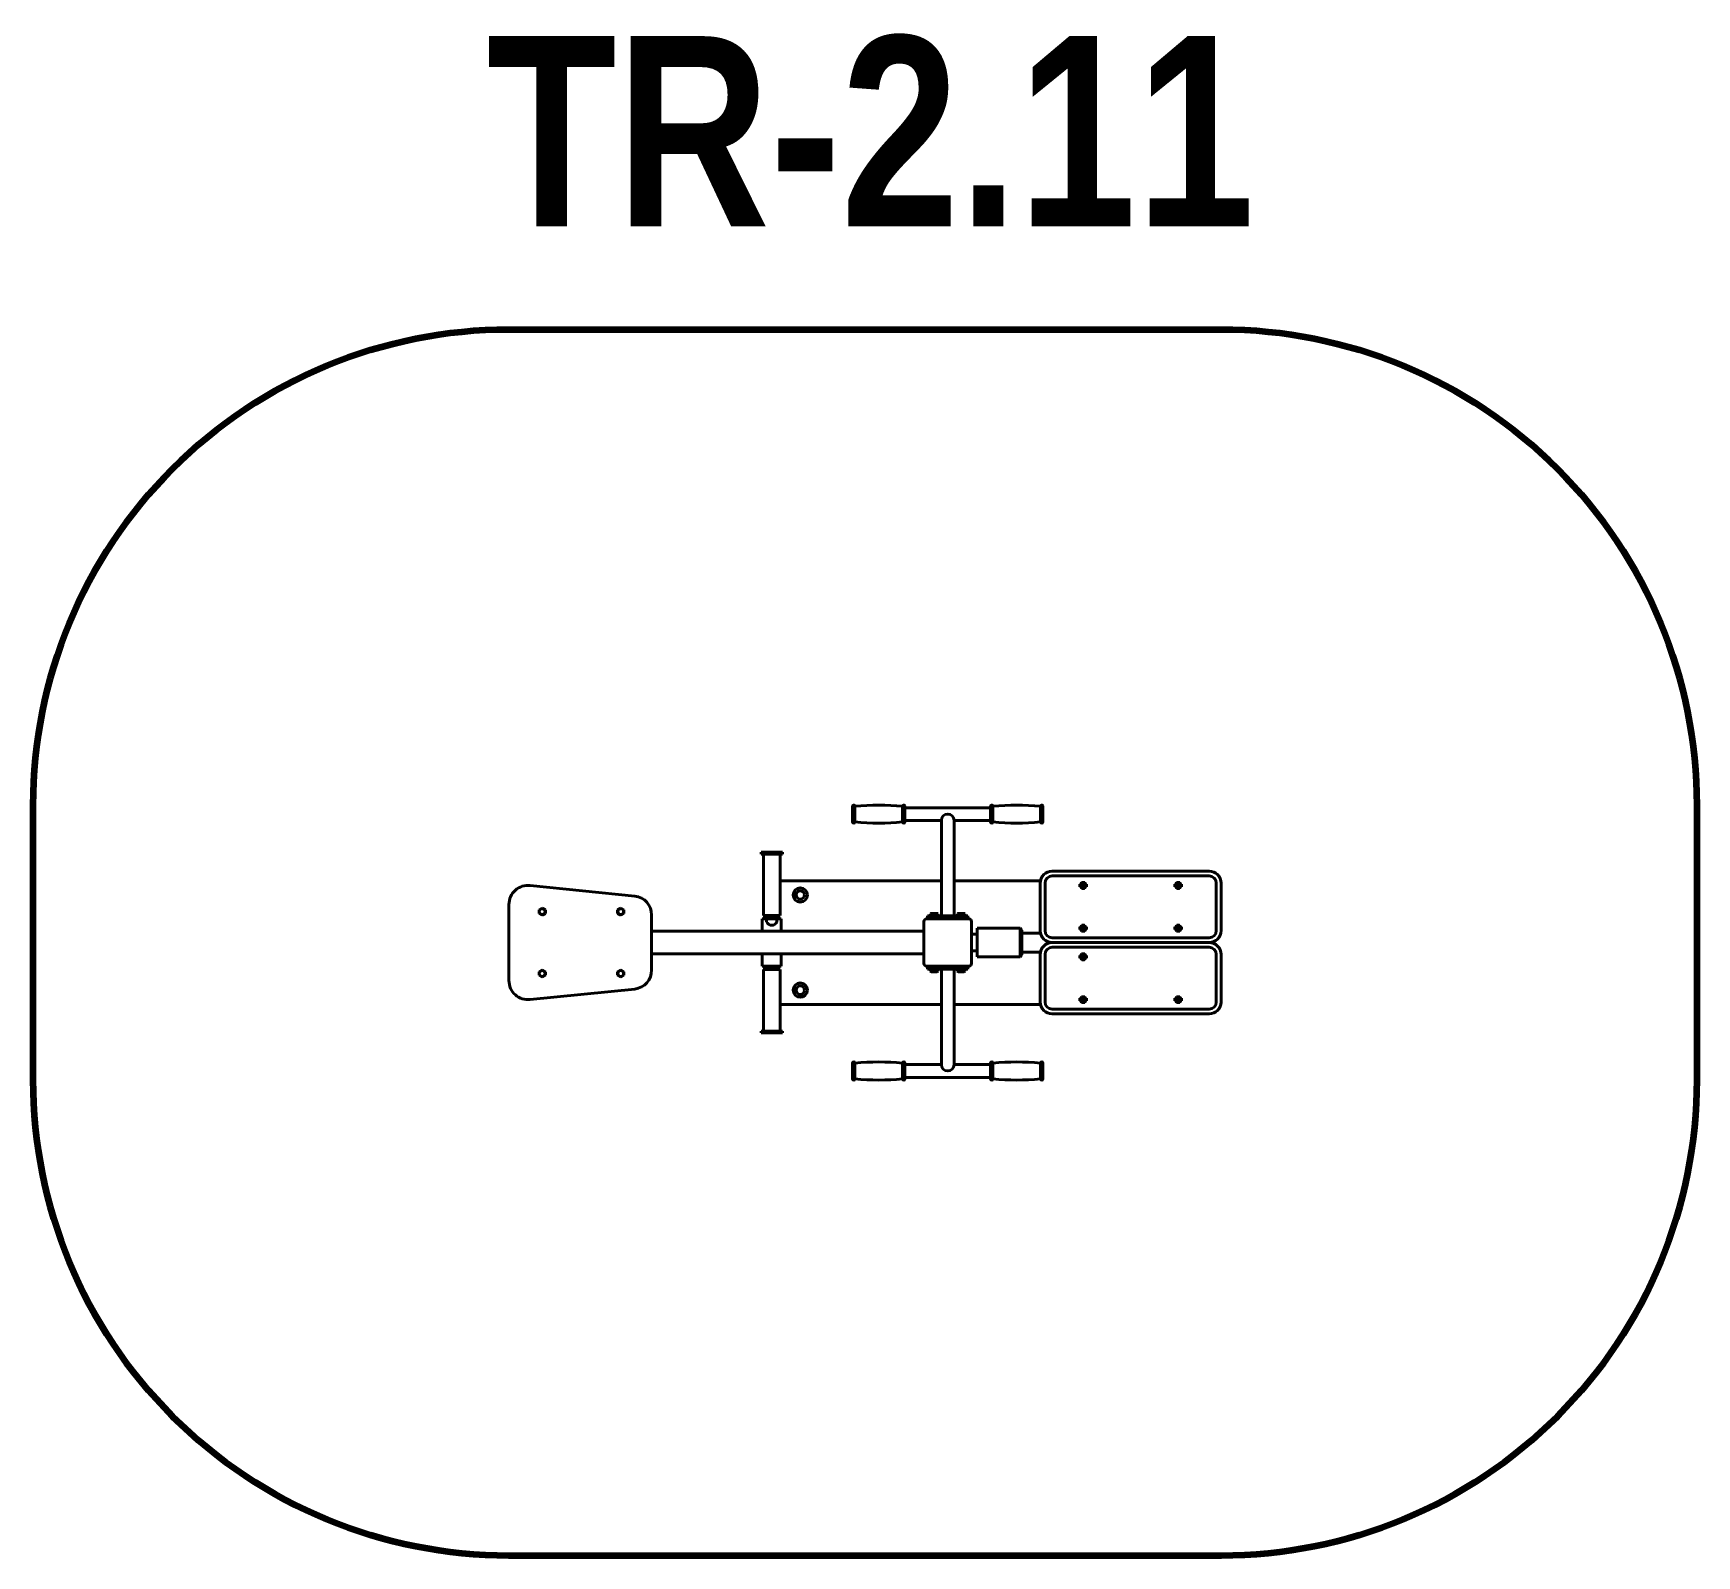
# Model space of a CAD drawing. Header units: millimetres. Extents: x 150541 to 154038, y 1060 to 4261.
import ezdxf

# ---------------------------------------------------------------- set-up
doc = ezdxf.new("R2010")
doc.units = ezdxf.units.MM
doc.set_wipeout_variables(frame=1)
doc.layers.add('DiKom', color=7, linetype='Continuous')
doc.styles.add('style1', font='arialbd.ttf', dxfattribs={"width": 0.8})

msp = doc.modelspace()

# ---------------------------------------------------------------- linework, layer by layer
at = {"layer": 'DiKom', "color": 7, "linetype": 'Continuous', "lineweight": 40}
for p, q in [((152263.7, 2603), (152263.7, 2636)), ((152268.7, 2603), (152268.7, 2636)), ((152368.7, 2603), (152368.7, 2636)), ((152373.7, 2603), (152373.7, 2636)), ((152553.7, 2632.9), (152373.7, 2632.9)), ((152553.7, 2603), (152553.7, 2636)), ((152558.7, 2603), (152558.7, 2636)), ((152658.7, 2603), (152658.7, 2636)), ((152663.7, 2603), (152663.7, 2636)), ((152373.7, 2606.1), (152450.3, 2606.1)), ((152450.3, 2606.1), (152450.3, 2405.5)), ((152477.1, 2606.1), (152477.1, 2405.5)), ((152477.1, 2606.1), (152553.7, 2606.1)), ((152071.2, 2535.5), (152071.2, 2539.5)), ((152071.2, 2539.5), (152116.2, 2539.5)), ((152116.2, 2535.5), (152071.2, 2535.5)), ((152076.2, 2535.5), (152076.2, 2406.5)), ((152076.2, 2535.5), (152111.2, 2535.5)), ((152111.2, 2406.5), (152111.2, 2535.5)), ((152116.2, 2539.5), (152116.2, 2535.5)), ((152683.3, 2499.5), (153013.3, 2499.5)), ((153013.3, 2489.5), (152683.3, 2489.5)), ((151805.9, 2447.2), (151585.9, 2469.2)), ((152111.2, 2479.5), (152245.3, 2479.5)), ((152111.2, 2479.5), (152450.3, 2479.5)), ((152272.1, 2479.5), (152450.3, 2479.5)), ((152441.2, 2479.5), (152450.3, 2479.5)), ((152477.1, 2479.5), (152573.7, 2479.5)), ((152477.1, 2479.5), (152573.7, 2479.5)), ((152477.1, 2479.5), (152658.9, 2479.5)), ((152658.3, 2374.5), (152658.3, 2474.5)), ((152668.3, 2474.5), (152668.3, 2374.5)), ((153028.3, 2389.5), (153028.3, 2474.5)), ((153028.3, 2459.5), (153028.3, 2374.5)), ((153038.3, 2389.5), (153038.3, 2474.5)), ((153038.3, 2459.5), (153038.3, 2374.5)), ((151541.2, 2349.5), (151541.2, 2429.5)), ((151611.2, 2422), (151604.7, 2418.2)), ((151604.7, 2418.2), (151604.7, 2410.7)), ((151617.7, 2418.2), (151611.2, 2422)), ((151617.7, 2410.7), (151617.7, 2418.2)), ((151776.2, 2422), (151769.7, 2418.2)), ((151769.7, 2418.2), (151769.7, 2410.7)), ((151782.7, 2418.2), (151776.2, 2422)), ((151782.7, 2410.7), (151782.7, 2418.2)), ((151604.7, 2410.7), (151611.2, 2407)), ((151611.2, 2407), (151617.7, 2410.7)), ((151769.7, 2410.7), (151776.2, 2407)), ((151776.2, 2407), (151782.7, 2410.7)), ((151841.2, 2349.5), (151841.2, 2407.5)), ((152113.6, 2399.5), (152073.8, 2399.5)), ((152073.8, 2373.5), (152073.8, 2399.5)), ((152076.2, 2406.5), (152083.7, 2406.5)), ((152078.7, 2405.5), (152078.7, 2399.5)), ((152108.7, 2405.5), (152078.7, 2405.5)), ((152082.7, 2393.1), (152082.7, 2399.5)), ((152083.7, 2406.5), (152083.7, 2405.5)), ((152103.7, 2406.5), (152083.7, 2406.5)), ((152103.7, 2405.5), (152103.7, 2406.5)), ((152103.7, 2406.5), (152111.2, 2406.5)), ((152104.7, 2393.1), (152104.7, 2399.5)), ((152108.7, 2405.5), (152108.7, 2399.5)), ((152113.6, 2373.5), (152113.6, 2399.5)), ((152413.7, 2305.5), (152413.7, 2393.5)), ((152507.7, 2399.5), (152419.7, 2399.5)), ((152507.7, 2399.5), (152419.7, 2399.5)), ((152506.2, 2405.5), (152421.2, 2405.5)), ((152421.2, 2405.5), (152421.2, 2399.5)), ((152429.1, 2410.8), (152427.8, 2410)), ((152427.8, 2410), (152427.8, 2405.5)), ((152427.8, 2405.5), (152435.3, 2405.5)), ((152435.3, 2410.8), (152429.1, 2410.8)), ((152431.5, 2410), (152431.5, 2405.5)), ((152435.3, 2410.8), (152441.5, 2410.8)), ((152442.8, 2405.5), (152435.3, 2405.5)), ((152439, 2410), (152439, 2405.5)), ((152441.5, 2410.8), (152442.8, 2410)), ((152442.8, 2410), (152442.8, 2405.5)), ((152485.8, 2410.8), (152484.5, 2410)), ((152484.5, 2410), (152484.5, 2405.5)), ((152484.5, 2405.5), (152492, 2405.5)), ((152492, 2410.8), (152485.8, 2410.8)), ((152488.3, 2410), (152488.3, 2405.5)), ((152492, 2410.8), (152498.2, 2410.8)), ((152499.5, 2405.5), (152492, 2405.5)), ((152495.8, 2410), (152495.8, 2405.5)), ((152498.2, 2410.8), (152499.5, 2410)), ((152499.5, 2410), (152499.5, 2405.5)), ((152506.2, 2405.5), (152506.2, 2399.5)), ((152513.7, 2305.5), (152513.7, 2393.5)), ((152525.7, 2379.5), (152525.7, 2367)), ((152525.7, 2379.5), (152615.7, 2379.5)), ((152615.7, 2379.5), (152619.7, 2375.5)), ((152615.7, 2319.5), (152615.7, 2379.5)), ((151541.2, 2349.5), (151541.2, 2269.5)), ((151841.2, 2373.5), (152413.7, 2373.5)), ((151841.2, 2349.5), (151841.2, 2291.5)), ((152413.7, 2367), (152413.7, 2332)), ((152513.7, 2325.5), (152513.7, 2373.5)), ((152513.7, 2367), (152525.7, 2367)), ((152513.7, 2367), (152513.7, 2332)), ((152525.7, 2332), (152525.7, 2367)), ((152619.7, 2375.5), (152619.7, 2349.5)), ((152619.7, 2369.5), (152658.9, 2369.5)), ((152619.7, 2323.5), (152619.7, 2349.5)), ((152683.3, 2359.5), (153013.3, 2359.5)), ((153013.3, 2349.5), (152683.3, 2349.5)), ((153013.3, 2349.5), (152683.3, 2349.5)), ((152413.7, 2325.5), (151841.2, 2325.5)), ((152073.8, 2299.5), (152073.8, 2325.5)), ((152113.6, 2299.5), (152113.6, 2325.5)), ((152513.7, 2332), (152525.7, 2332)), ((152525.7, 2332), (152525.7, 2319.5)), ((152525.7, 2319.5), (152615.7, 2319.5)), ((152615.7, 2319.5), (152619.7, 2323.5)), ((152619.7, 2329.5), (152658.9, 2329.5)), ((152658.3, 2324.5), (152658.3, 2224.5)), ((152668.3, 2224.5), (152668.3, 2324.5)), ((152683.3, 2339.5), (153013.3, 2339.5)), ((153028.3, 2239.5), (153028.3, 2324.5)), ((153028.3, 2309.5), (153028.3, 2224.5)), ((153038.3, 2239.5), (153038.3, 2324.5)), ((153038.3, 2309.5), (153038.3, 2224.5)), ((151611.2, 2292), (151604.7, 2288.2)), ((151604.7, 2288.2), (151604.7, 2280.7)), ((151604.7, 2280.7), (151611.2, 2277)), ((151617.7, 2288.2), (151611.2, 2292)), ((151611.2, 2277), (151617.7, 2280.7)), ((151617.7, 2280.7), (151617.7, 2288.2)), ((151776.2, 2292), (151769.7, 2288.2)), ((151769.7, 2288.2), (151769.7, 2280.7)), ((151769.7, 2280.7), (151776.2, 2277)), ((151782.7, 2288.2), (151776.2, 2292)), ((151776.2, 2277), (151782.7, 2280.7)), ((151782.7, 2280.7), (151782.7, 2288.2)), ((152113.6, 2299.5), (152073.8, 2299.5)), ((152113.6, 2299.5), (152073.8, 2299.5)), ((152076.2, 2163.5), (152076.2, 2292.5)), ((152076.2, 2292.5), (152083.7, 2292.5)), ((152078.7, 2293.5), (152078.7, 2299.5)), ((152108.7, 2293.5), (152078.7, 2293.5)), ((152083.7, 2292.5), (152083.7, 2293.5)), ((152103.7, 2292.5), (152083.7, 2292.5)), ((152103.7, 2293.5), (152103.7, 2292.5)), ((152103.7, 2292.5), (152111.2, 2292.5)), ((152108.7, 2293.5), (152108.7, 2299.5)), ((152111.2, 2292.5), (152111.2, 2163.5)), ((152507.7, 2299.5), (152419.7, 2299.5)), ((152421.2, 2293.5), (152421.2, 2299.5)), ((152506.2, 2293.5), (152421.2, 2293.5)), ((152427.8, 2289), (152427.8, 2293.5)), ((152427.8, 2293.5), (152435.3, 2293.5)), ((152429.1, 2288.2), (152427.8, 2289)), ((152435.3, 2288.2), (152429.1, 2288.2)), ((152431.5, 2289), (152431.5, 2293.5)), ((152442.8, 2293.5), (152435.3, 2293.5)), ((152435.3, 2288.2), (152441.5, 2288.2)), ((152439, 2289), (152439, 2293.5)), ((152441.5, 2288.2), (152442.8, 2289)), ((152442.8, 2289), (152442.8, 2293.5)), ((152450.3, 2092.9), (152450.3, 2293.5)), ((152477.1, 2092.9), (152477.1, 2293.5)), ((152484.5, 2289), (152484.5, 2293.5)), ((152484.5, 2293.5), (152492, 2293.5)), ((152485.8, 2288.2), (152484.5, 2289)), ((152492, 2288.2), (152485.8, 2288.2)), ((152488.3, 2289), (152488.3, 2293.5)), ((152499.5, 2293.5), (152492, 2293.5)), ((152492, 2288.2), (152498.2, 2288.2)), ((152495.8, 2289), (152495.8, 2293.5)), ((152498.2, 2288.2), (152499.5, 2289)), ((152499.5, 2289), (152499.5, 2293.5)), ((152506.2, 2293.5), (152506.2, 2299.5)), ((151805.9, 2251.8), (151585.9, 2229.8)), ((152111.2, 2219.5), (152245.3, 2219.5)), ((152111.2, 2219.5), (152272.1, 2219.5)), ((152272.1, 2219.5), (152450.3, 2219.5)), ((152477.1, 2219.5), (152658.9, 2219.5)), ((153013.3, 2209.5), (152683.3, 2209.5)), ((152683.3, 2199.5), (153013.3, 2199.5)), ((152116.2, 2163.5), (152071.2, 2163.5)), ((152071.2, 2163.5), (152071.2, 2159.5)), ((152071.2, 2159.5), (152116.2, 2159.5)), ((152076.2, 2163.5), (152111.2, 2163.5)), ((152116.2, 2159.5), (152116.2, 2163.5)), ((152263.7, 2096), (152263.7, 2063)), ((152268.7, 2096), (152268.7, 2063)), ((152368.7, 2096), (152368.7, 2063)), ((152373.7, 2096), (152373.7, 2063)), ((152373.7, 2092.9), (152450.3, 2092.9)), ((152553.7, 2066.1), (152373.7, 2066.1)), ((152477.1, 2092.9), (152553.7, 2092.9)), ((152553.7, 2096), (152553.7, 2063)), ((152558.7, 2096), (152558.7, 2063)), ((152658.7, 2096), (152658.7, 2063)), ((152663.7, 2096), (152663.7, 2063))]:
    msp.add_line(p, q, dxfattribs=at)
for centre, radius in [((152153.7, 2449.5), 15), ((152153.7, 2449.5), 9), ((151611.2, 2414.5), 6.18), ((151776.2, 2414.5), 6.18), ((151611.2, 2284.5), 6.18), ((151776.2, 2284.5), 6.18), ((152153.7, 2249.5), 15), ((152153.7, 2249.5), 9)]:
    msp.add_circle(centre, radius, dxfattribs=at)
for centre, radius, start, end in [((152266.2, 2636), 2.5, 0, 180), ((152318.7, 2137.2), 501.2, 84.2752, 95.7248), ((152371.2, 2636), 2.5, 0, 180), ((152556.2, 2636), 2.5, 0, 180), ((152608.7, 2137.2), 501.2, 84.2752, 95.7248), ((152661.2, 2636), 2.5, 0, 180), ((152266.2, 2603), 2.5, 180, 0), ((152318.7, 3101.7), 501.2, 264.2752, 275.7248), ((152371.2, 2603), 2.5, 180, 0), ((152463.7, 2606.1), 13.4, 0, 180), ((152556.2, 2603), 2.5, 180, 0), ((152608.7, 3101.7), 501.2, 264.2752, 275.7248), ((152661.2, 2603), 2.5, 180, 0), ((152683.3, 2474.5), 25, 90, 180), ((152683.3, 2474.5), 15, 90, 180), ((153013.3, 2474.5), 25, 0, 90), ((153013.3, 2474.5), 15, 0, 90), ((151581.2, 2429.5), 40, 83.2329, 180), ((151801.2, 2407.5), 40, 0, 83.2329), ((152093.7, 2397.8), 12, 203.1607, 336.8393), ((152419.7, 2393.5), 6, 90, 180), ((152429.7, 2408.1), 2.64, 46.7539, 119.0633), ((152435.3, 2401.2), 9.55, 90, 113.1373), ((152435.3, 2401.2), 9.55, 66.8627, 90), ((152440.9, 2408.1), 2.64, 60.9367, 133.2461), ((152486.5, 2408.1), 2.64, 46.7539, 119.0633), ((152492, 2401.2), 9.55, 90, 113.1373), ((152492, 2401.2), 9.55, 66.8627, 90), ((152497.6, 2408.1), 2.64, 60.9367, 133.2461), ((152507.7, 2393.5), 6, 0, 90), ((152683.3, 2374.5), 25, 180, 270), ((152683.3, 2324.5), 25, 90, 180), ((152683.3, 2374.5), 15, 180, 270), ((153013.3, 2374.5), 25, 270, 0), ((153013.3, 2374.5), 15, 270, 0), ((153013.3, 2374.5), 25, 270, 310.5105), ((153013.3, 2324.5), 25, 49.4895, 90), ((153013.3, 2324.5), 25, 0, 90), ((152683.3, 2324.5), 15, 90, 180), ((153013.3, 2324.5), 15, 0, 90), ((151801.2, 2291.5), 40, 276.7671, 0), ((152419.7, 2305.5), 6, 180, 270), ((152429.7, 2290.9), 2.64, 240.9367, 313.2461), ((152435.3, 2297.7), 9.55, 246.8627, 270), ((152435.3, 2297.7), 9.55, 270, 293.1373), ((152440.9, 2290.9), 2.64, 226.7539, 299.0633), ((152486.5, 2290.9), 2.64, 240.9367, 313.2461), ((152492, 2297.7), 9.55, 246.8627, 270), ((152492, 2297.7), 9.55, 270, 293.1373), ((152497.6, 2290.9), 2.64, 226.7539, 299.0633), ((152507.7, 2305.5), 6, 270, 0), ((151581.2, 2269.5), 40, 180, 276.7671), ((152683.3, 2224.5), 25, 180, 270), ((152683.3, 2224.5), 15, 180, 270), ((153013.3, 2224.5), 25, 270, 0), ((153013.3, 2224.5), 15, 270, 0), ((152266.2, 2096), 2.5, 0, 180), ((152318.7, 1597.2), 501.2, 84.2752, 95.7248), ((152371.2, 2096), 2.5, 0, 180), ((152556.2, 2096), 2.5, 0, 180), ((152608.7, 1597.2), 501.2, 84.2752, 95.7248), ((152661.2, 2096), 2.5, 0, 180), ((152463.7, 2092.9), 13.4, 180, 0), ((152266.2, 2063), 2.5, 180, 0), ((152318.7, 2561.7), 501.2, 264.2752, 275.7248), ((152371.2, 2063), 2.5, 180, 0), ((152556.2, 2063), 2.5, 180, 0), ((152608.7, 2561.7), 501.2, 264.2752, 275.7248), ((152661.2, 2063), 2.5, 180, 0)]:
    msp.add_arc(centre, radius, start, end, dxfattribs=at)

# ---------------------------------------------------------------- texts
at = {"layer": 'DiKom', "insert": (151494.2, 4254.9), "char_height": 400, "attachment_point": 1, "style": 'style1'}
msp.add_mtext_dynamic_manual_height_columns('TR-2.11', width=2593.765, gutter_width=2.15, heights=[0], dxfattribs=at)

# ---------------------------------------------------------------- next in the draw order: wipeouts: each hides what was drawn before it
at = {"color": 7, "linetype": 'Continuous', "lineweight": 40}
for points in [[(152755.3, 2469.5), (152751.8, 2475.5), (152751.8, 2475.5), (152744.9, 2475.5), (152744.9, 2475.5), (152741.4, 2469.5), (152741.4, 2469.5), (152744.9, 2463.5), (152744.9, 2463.5), (152751.8, 2463.5), (152751.8, 2463.5)], [(152951.8, 2463.5), (152955.3, 2469.5), (152955.3, 2469.5), (152951.8, 2475.5), (152951.8, 2475.5), (152944.9, 2475.5), (152944.9, 2475.5), (152941.4, 2469.5), (152941.4, 2469.5), (152944.9, 2463.5), (152944.9, 2463.5)], [(152751.8, 2373.5), (152755.3, 2379.5), (152755.3, 2379.5), (152751.8, 2385.5), (152751.8, 2385.5), (152744.9, 2385.5), (152744.9, 2385.5), (152741.4, 2379.5), (152741.4, 2379.5), (152744.9, 2373.5), (152744.9, 2373.5)], [(152951.8, 2373.5), (152955.3, 2379.5), (152955.3, 2379.5), (152951.8, 2385.5), (152951.8, 2385.5), (152944.9, 2385.5), (152944.9, 2385.5), (152941.4, 2379.5), (152941.4, 2379.5), (152944.9, 2373.5), (152944.9, 2373.5)], [(152755.3, 2319.5), (152751.8, 2325.5), (152751.8, 2325.5), (152744.9, 2325.5), (152744.9, 2325.5), (152741.4, 2319.5), (152741.4, 2319.5), (152744.9, 2313.5), (152744.9, 2313.5), (152751.8, 2313.5), (152751.8, 2313.5)], [(152751.8, 2223.5), (152755.3, 2229.5), (152755.3, 2229.5), (152751.8, 2235.5), (152751.8, 2235.5), (152744.9, 2235.5), (152744.9, 2235.5), (152741.4, 2229.5), (152741.4, 2229.5), (152744.9, 2223.5), (152744.9, 2223.5)], [(152955.3, 2229.5), (152951.8, 2235.5), (152951.8, 2235.5), (152944.9, 2235.5), (152944.9, 2235.5), (152941.4, 2229.5), (152941.4, 2229.5), (152944.9, 2223.5), (152944.9, 2223.5), (152951.8, 2223.5), (152951.8, 2223.5)]]:
    msp.add_wipeout(points, dxfattribs=at).dxf.layer = 'DiKom'

# ---------------------------------------------------------------- next in the draw order: linework, layer by layer
at = {"layer": 'DiKom', "color": 7, "linetype": 'Continuous', "lineweight": 40}
for p, q in [((152758.3, 2469.5), (152738.4, 2469.5)), ((152744.9, 2475.5), (152741.4, 2469.5)), ((152741.4, 2469.5), (152744.9, 2463.5)), ((152751.8, 2475.5), (152744.9, 2475.5)), ((152744.9, 2463.5), (152751.8, 2463.5)), ((152748.3, 2478.5), (152748.3, 2460.5)), ((152755.3, 2469.5), (152751.8, 2475.5)), ((152751.8, 2463.5), (152755.3, 2469.5)), ((152958.3, 2469.5), (152938.4, 2469.5)), ((152944.9, 2475.5), (152941.4, 2469.5)), ((152941.4, 2469.5), (152944.9, 2463.5)), ((152951.8, 2475.5), (152944.9, 2475.5)), ((152944.9, 2463.5), (152951.8, 2463.5)), ((152948.3, 2478.5), (152948.3, 2460.5)), ((152955.3, 2469.5), (152951.8, 2475.5)), ((152951.8, 2463.5), (152955.3, 2469.5)), ((152758.3, 2379.5), (152738.4, 2379.5)), ((152744.9, 2385.5), (152741.4, 2379.5)), ((152741.4, 2379.5), (152744.9, 2373.5)), ((152751.8, 2385.5), (152744.9, 2385.5)), ((152748.3, 2388.5), (152748.3, 2370.5)), ((152755.3, 2379.5), (152751.8, 2385.5)), ((152751.8, 2373.5), (152755.3, 2379.5)), ((152958.3, 2379.5), (152938.4, 2379.5)), ((152944.9, 2385.5), (152941.4, 2379.5)), ((152941.4, 2379.5), (152944.9, 2373.5)), ((152951.8, 2385.5), (152944.9, 2385.5)), ((152948.3, 2388.5), (152948.3, 2370.5)), ((152955.3, 2379.5), (152951.8, 2385.5)), ((152951.8, 2373.5), (152955.3, 2379.5)), ((152744.9, 2373.5), (152751.8, 2373.5)), ((152944.9, 2373.5), (152951.8, 2373.5)), ((152758.3, 2319.5), (152738.4, 2319.5)), ((152741.4, 2319.5), (152744.9, 2325.5)), ((152744.9, 2313.5), (152741.4, 2319.5)), ((152744.9, 2325.5), (152751.8, 2325.5)), ((152751.8, 2313.5), (152744.9, 2313.5)), ((152748.3, 2310.5), (152748.3, 2328.5)), ((152751.8, 2325.5), (152755.3, 2319.5)), ((152755.3, 2319.5), (152751.8, 2313.5)), ((152748.3, 2220.5), (152748.3, 2238.5)), ((152948.3, 2220.5), (152948.3, 2238.5)), ((152758.3, 2229.5), (152738.4, 2229.5)), ((152741.4, 2229.5), (152744.9, 2235.5)), ((152744.9, 2223.5), (152741.4, 2229.5)), ((152744.9, 2235.5), (152751.8, 2235.5)), ((152751.8, 2223.5), (152744.9, 2223.5)), ((152751.8, 2235.5), (152755.3, 2229.5)), ((152755.3, 2229.5), (152751.8, 2223.5)), ((152958.3, 2229.5), (152938.4, 2229.5)), ((152941.4, 2229.5), (152944.9, 2235.5)), ((152944.9, 2223.5), (152941.4, 2229.5)), ((152944.9, 2235.5), (152951.8, 2235.5)), ((152951.8, 2223.5), (152944.9, 2223.5)), ((152951.8, 2235.5), (152955.3, 2229.5)), ((152955.3, 2229.5), (152951.8, 2223.5))]:
    msp.add_line(p, q, dxfattribs=at)
for centre in [(152748.3, 2469.5), (152948.3, 2469.5), (152748.3, 2379.5), (152948.3, 2379.5), (152748.3, 2319.5), (152748.3, 2229.5), (152948.3, 2229.5)]:
    msp.add_circle(centre, 5.7, dxfattribs=at)

# ---------------------------------------------------------------- next in the draw order: wipeouts: each hides what was drawn before it
at = {"color": 7, "linetype": 'Continuous', "lineweight": 40}
msp.add_wipeout([(152955.3, 2229.5), (152951.8, 2235.5), (152951.8, 2235.5), (152944.9, 2235.5), (152944.9, 2235.5), (152941.4, 2229.5), (152941.4, 2229.5), (152944.9, 2223.5), (152944.9, 2223.5), (152951.8, 2223.5), (152951.8, 2223.5)], dxfattribs=at).dxf.layer = 'DiKom'

# ---------------------------------------------------------------- next in the draw order: linework, layer by layer
at = {"layer": 'DiKom', "color": 7, "linetype": 'Continuous', "lineweight": 40}
for p, q in [((152948.3, 2220.5), (152948.3, 2238.5)), ((152958.3, 2229.5), (152938.4, 2229.5)), ((152941.4, 2229.5), (152944.9, 2235.5)), ((152944.9, 2223.5), (152941.4, 2229.5)), ((152944.9, 2235.5), (152951.8, 2235.5)), ((152951.8, 2223.5), (152944.9, 2223.5)), ((152951.8, 2235.5), (152955.3, 2229.5)), ((152955.3, 2229.5), (152951.8, 2223.5))]:
    msp.add_line(p, q, dxfattribs=at)
at = {"layer": 'DiKom', "color": 3, "lineweight": 200}
msp.add_lwpolyline([(150541.2, 2060.5), (150541.2, 2638.5, -0.414214), (151541.2, 3638.5), (153038.3, 3638.5, -0.414214), (154038.3, 2638.5), (154038.3, 2060.5, -0.414214), (153038.3, 1060.5), (151541.2, 1060.5, -0.414214)], format="xyb", close=True, dxfattribs=at)
at = {"layer": 'DiKom', "color": 7, "linetype": 'Continuous', "lineweight": 40}
msp.add_circle((152948.3, 2229.5), 5.7, dxfattribs=at)

doc.saveas('drawing.dxf')
